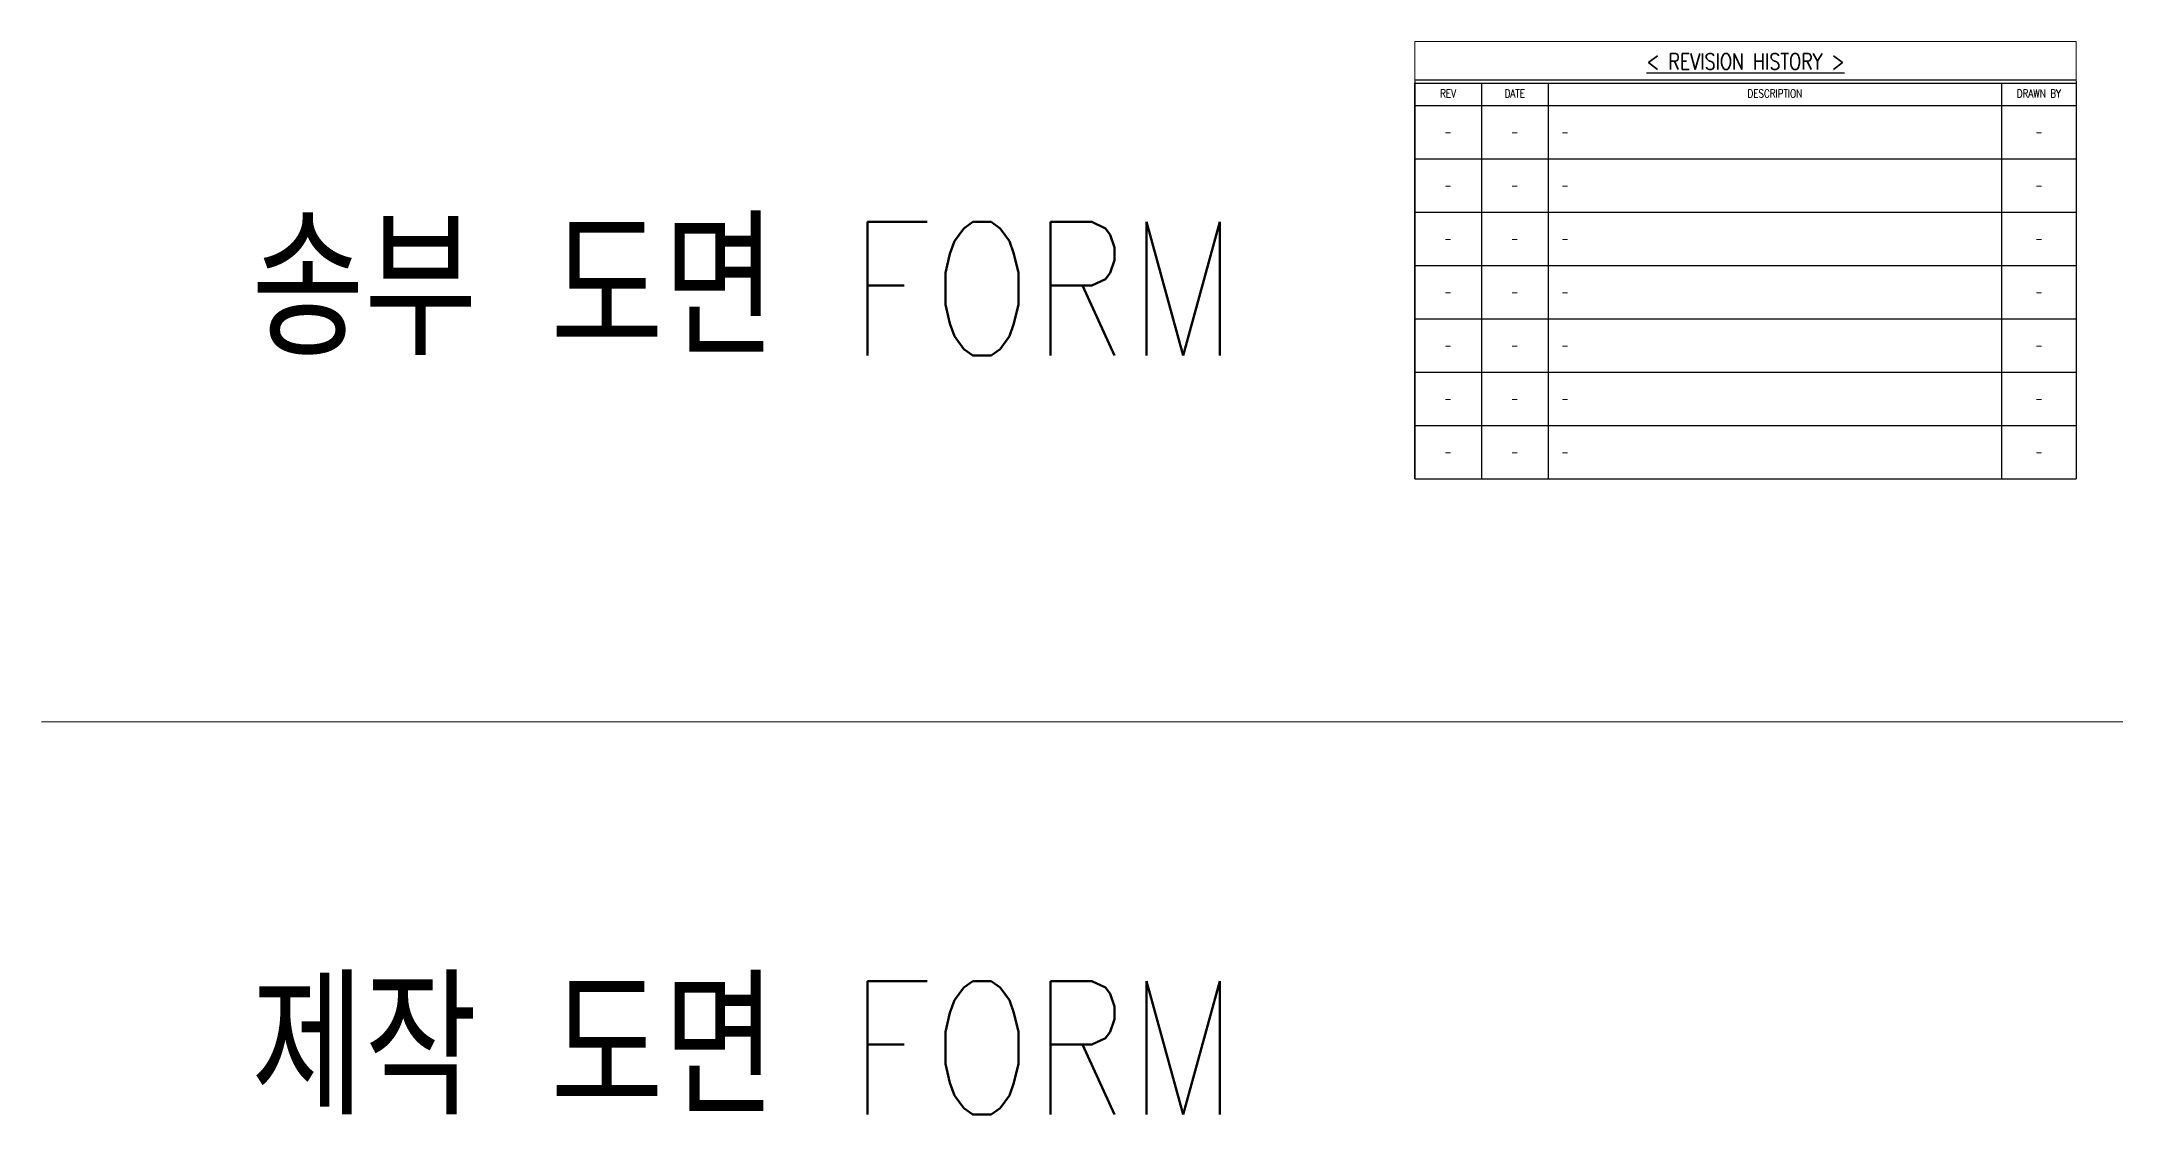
# Model space of a CAD drawing. Header units: millimetres. Extents: x -796 to 677, y -1515 to -1020.
# Drawn here: x -796 to -18, y -1423 to -1020 of the extents above; entities that cross this region are included whole.
import ezdxf

# ---------------------------------------------------------------- set-up
doc = ezdxf.new("R2010")
doc.units = ezdxf.units.MM
doc.layers.add('0_SHELL', color=5, linetype='Continuous', lineweight=30)
doc.layers.add('2_DIM', color=3, linetype='Continuous', lineweight=5)
doc.styles.add('TEXT', font='romans.shx', dxfattribs={"width": 0.8, "bigfont": 'whgtxt.shx'})

# ---------------------------------------------------------------- blocks, each defined once
blk = doc.blocks.new('*T25')
at = {"layer": '0_SHELL', "color": 0, "lineweight": -2}
for p, q in [((-0.0225, -15), (-0.0225, -164)), ((0.0225, -14.375), (248, -14.375)), ((248, -15), (248, -164)), ((0.0225, -15.625), (248, -15.625)), ((0.0225, -24), (0.0225, -15.625)), ((25, -15.625), (25, -164)), ((50, -15.625), (50, -164)), ((220, -15.625), (220, -164)), ((0.0225, -24), (248, -24)), ((0.0225, -44), (0.0225, -24)), ((0.0225, -44), (248, -44)), ((0.0225, -64), (0.0225, -44)), ((0.0225, -64), (248, -64)), ((0.0225, -84), (0.0225, -64)), ((0.0225, -84), (248, -84)), ((0.0225, -104), (0.0225, -84)), ((0.0225, -104), (248, -104)), ((0.0225, -124), (0.0225, -104)), ((0.0225, -124), (248, -124)), ((0.0225, -144), (0.0225, -124)), ((0.0225, -144), (248, -144)), ((0.0225, -164), (0.0225, -144)), ((25, -164), (248, -164))]:
    blk.add_line(p, q, dxfattribs=at)
at = {"layer": '0_SHELL', "color": 0, "linetype": 'ByBlock', "lineweight": -2}
blk.add_line((-0.0225, -164), (25, -164), dxfattribs=at)
at = {"layer": 'Defpoints', "color": 8, "linetype": 'ByBlock', "lineweight": 0}
for p, q in [((0, 0), (248, 0)), ((0, 0), (0, -15)), ((248, 0), (248, -15))]:
    blk.add_line(p, q, dxfattribs=at)
at = {"layer": '0_SHELL', "color": 7, "style": 'TEXT'}
for s, insert, char_height, width, attachment_point in [('{\\L< REVISION HISTORY >}', (124, -7.5), 6, 248, 5), ('REV', (12.5, -19.5), 3, 24.7, 5), ('DATE', (37.5, -19.5), 3, 21, 5), ('DESCRIPTION', (135, -19.5), 3, 168, 5), ('DRAWN BY', (234, -19.5), 3, 26, 5), ('-', (12.5, -34), 3, 24.7, 5), ('-', (37.5, -34), 3, 21, 5), ('-', (55, -34), 3, 160, 4), ('-', (234, -34), 3, 26, 5), ('-', (12.5, -54), 3, 24.7, 5), ('-', (37.5, -54), 3, 21, 5), ('-', (55, -54), 3, 160, 4), ('-', (234, -54), 3, 26, 5), ('-', (12.5, -74), 3, 24.7, 5), ('-', (37.5, -74), 3, 21, 5), ('-', (55, -74), 3, 160, 4), ('-', (234, -74), 3, 26, 5), ('-', (12.5, -94), 3, 24.7, 5), ('-', (37.5, -94), 3, 21, 5), ('-', (55, -94), 3, 160, 4), ('-', (234, -94), 3, 26, 5), ('-', (12.5, -114), 3, 24.7, 5), ('-', (37.5, -114), 3, 21, 5), ('-', (55, -114), 3, 160, 4), ('-', (234, -114), 3, 26, 5), ('-', (12.5, -134), 3, 24.7, 5), ('-', (37.5, -134), 3, 21, 5), ('-', (55, -134), 3, 160, 4), ('-', (234, -134), 3, 26, 5), ('-', (12.5, -154), 3, 24.7, 5), ('-', (37.5, -154), 3, 21, 5), ('-', (55, -154), 3, 160, 4), ('-', (234, -154), 3, 26, 5)]:
    blk.add_mtext(s, dxfattribs=dict(at, insert=insert, char_height=char_height, width=width, attachment_point=attachment_point))

msp = doc.modelspace()

# ---------------------------------------------------------------- linework, layer by layer
at = {"layer": '2_DIM'}
msp.add_line((-795.76, -1275.3), (676.97, -1275.3), dxfattribs=at)

# ---------------------------------------------------------------- block references
msp.add_blockref('*T25', (-280.91, -1020.24))

# ---------------------------------------------------------------- texts
at = {"char_height": 50, "attachment_point": 5, "style": 'TEXT'}
for s, insert in [('송부 도면 FORM', (-532.09, -1112.91)), ('제작 도면 FORM', (-532.09, -1397.52))]:
    msp.add_mtext(s, dxfattribs=dict(at, insert=insert))

doc.saveas('drawing.dxf')
